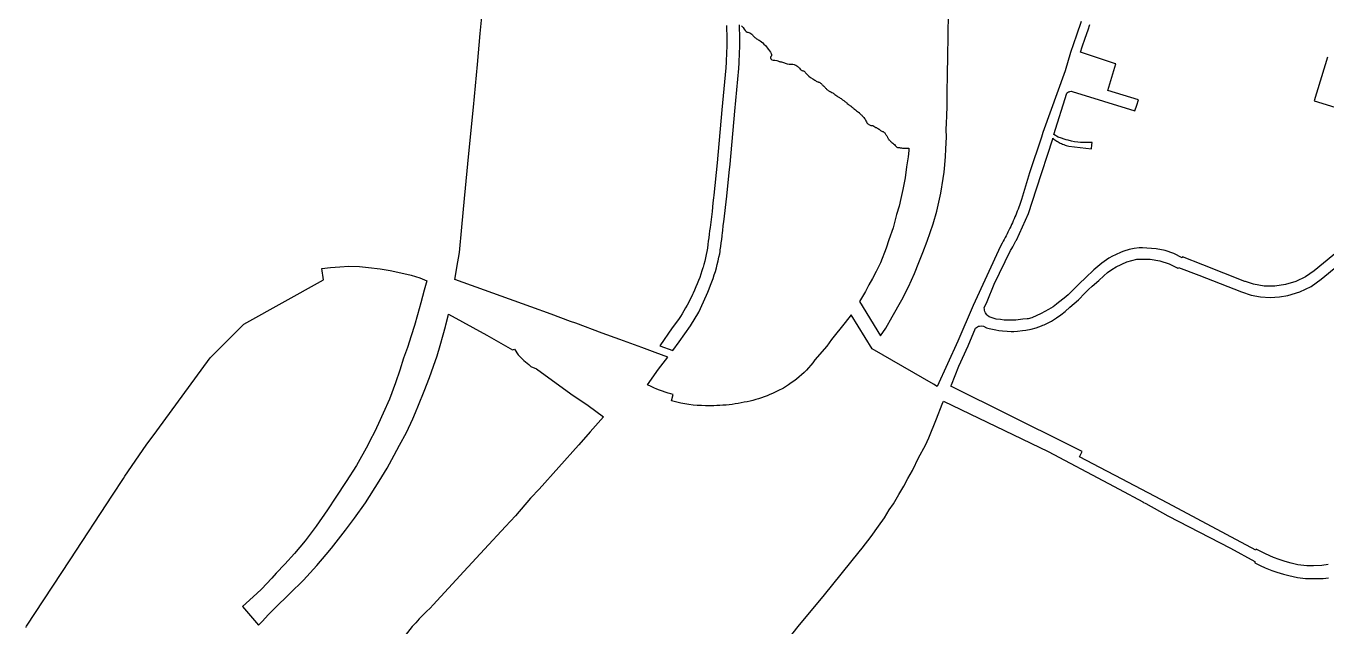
# Model space of a CAD drawing. Header units: inches. Extents: x 11258954 to 11313122, y 3645444 to 3695200.
# Drawn here: x 11285286 to 11292280, y 3659022 to 3662254 of the extents above; entities that cross this region are included whole.
import ezdxf

# ---------------------------------------------------------------- set-up
doc = ezdxf.new("R2010")
doc.units = ezdxf.units.IN
doc.header["$MEASUREMENT"] = 0
doc.layers.add('EnterpriseZone', color=103, linetype='Continuous')

msp = doc.modelspace()

# ---------------------------------------------------------------- linework, layer by layer
at = {"layer": 'EnterpriseZone'}
for points in [[(11290958.344, 3662278, 0), (11290932.875, 3662205.25, 0), (11290901.844, 3662111.0625, 0), (11290872.594, 3662014.125, 0), (11290753.125, 3661681.25, 0), (11290744.9065, 3661656.75, 0), (11290680.1875, 3661464.625, 0), (11290637.75, 3661320.5, 0), (11290634.5625, 3661310.875, 0), (11290630.875, 3661300.3125, 0), (11290627.125, 3661289.75, 0), (11290623.2815, 3661279.25, 0), (11290619.344, 3661268.75, 0), (11290615.3125, 3661258.3125, 0), (11290611.1875, 3661247.9375, 0), (11290606.969, 3661237.5625, 0), (11290602.6565, 3661227.1875, 0), (11290598.2815, 3661216.875, 0), (11290593.7815, 3661206.6875, 0), (11290589.219, 3661196.4375, 0), (11290584.5315, 3661186.25, 0), (11290579.7815, 3661176.125, 0), (11290574.9375, 3661166.0625, 0), (11290569.969, 3661155.9375, 0), (11290564.9375, 3661145.9375, 0), (11290559.875, 3661136, 0), (11290554.6875, 3661126.125, 0), (11290549.375, 3661116.1875, 0), (11290544.0315, 3661106.375, 0), (11290538.5625, 3661096.625, 0), (11290533.0315, 3661086.9375, 0), (11290524, 3661070.625, 0), (11290378.375, 3660751.375, 0), (11290295.4375, 3660558.5625, 0), (11290184.554, 3660316.0435, 0), (11290164.919, 3660327.0115, 0), (11289834.81, 3660517.8195, 0), (11289834.4445, 3660518.0305, 0), (11289834.2815, 3660518.125, 0), (11289721.5, 3660701.3125, 0), (11289688.9065, 3660660.375, 0), (11289616.6565, 3660567.75, 0), (11289590.594, 3660531.4375, 0), (11289526.469, 3660458, 0), (11289515.875, 3660443.4375, 0), (11289504.75, 3660429.5625, 0), (11289493.125, 3660416.0625, 0), (11289481.0315, 3660403, 0), (11289468.469, 3660390.375, 0), (11289455.469, 3660378.1875, 0), (11289442.0315, 3660366.5, 0), (11289428.1875, 3660355.3125, 0), (11289413.969, 3660344.625, 0), (11289399.375, 3660334.4375, 0), (11289384.4375, 3660324.75, 0), (11289357.844, 3660306.375, 0), (11289327.4375, 3660292.75, 0), (11289313.2815, 3660285.375, 0), (11289298.9065, 3660278.375, 0), (11289284.344, 3660271.75, 0), (11289269.625, 3660265.5625, 0), (11289254.75, 3660259.75, 0), (11289239.719, 3660254.3125, 0), (11289224.5315, 3660249.3125, 0), (11289209.219, 3660244.6875, 0), (11289193.7815, 3660240.5, 0), (11289178.25, 3660236.75, 0), (11289162.594, 3660233.5625, 0), (11289146.5315, 3660230.125, 0), (11289130.4065, 3660226.9375, 0), (11289114.219, 3660224.0625, 0), (11289097.969, 3660221.5, 0), (11289081.6875, 3660219.25, 0), (11289065.375, 3660217.25, 0), (11289049.0315, 3660215.5625, 0), (11289032.6565, 3660214.1875, 0), (11289016.25, 3660213.125, 0), (11288999.8125, 3660212.375, 0), (11288983.375, 3660211.9375, 0), (11288961.625, 3660211.4375, 0), (11288939.25, 3660211.5, 0), (11288916.875, 3660212.25, 0), (11288894.5315, 3660213.625, 0), (11288872.25, 3660215.6875, 0), (11288850.0315, 3660218.4375, 0), (11288827.9065, 3660221.875, 0), (11288805.9065, 3660225.9375, 0), (11288784.0315, 3660230.6875, 0), (11288756.719, 3660237.625, 0), (11288764.719, 3660272.5, 0), (11288752.8125, 3660275.6875, 0), (11288737.344, 3660280.1875, 0), (11288721.969, 3660285.0625, 0), (11288706.719, 3660290.25, 0), (11288691.594, 3660295.8125, 0), (11288676.594, 3660301.6875, 0), (11288661.719, 3660307.875, 0), (11288647, 3660314.375, 0), (11288627.719, 3660323.4375, 0), (11288686.844, 3660407.625, 0), (11288735.8735, 3660473.4925, 0), (11288667.625, 3660498.5, 0), (11288596.1565, 3660524.6875, 0), (11288477.6875, 3660568.125, 0), (11288382.875, 3660603, 0), (11288241.1875, 3660655.125, 0), (11288212.719, 3660665.625, 0), (11288108.6875, 3660703.875, 0), (11288000, 3660743.875, 0), (11287591.875, 3660891.4375, 0), (11287596.594, 3660920.75, 0), (11287602.6495, 3660955.6435, 0), (11287616.594, 3661036, 0), (11287629.375, 3661172.625, 0), (11287643.5, 3661327.0625, 0), (11287666.375, 3661568.625, 0), (11287690.875, 3661818.625, 0), (11287712.5, 3662047.0625, 0), (11287727.75, 3662213.4375, 0), (11287748.75, 3662431.25, 0)], [(11289132.5625, 3662256, 0), (11289136.5625, 3662251.375, 0), (11289140.75, 3662245.8125, 0), (11289146.3125, 3662237.8125, 0), (11289151.75, 3662230.125, 0), (11289157.0625, 3662224.1875, 0), (11289162.1565, 3662221.4375, 0), (11289166.5, 3662220.625, 0), (11289172.094, 3662219.0625, 0), (11289178.0315, 3662216.8125, 0), (11289183.375, 3662214, 0), (11289187.75, 3662210.4375, 0), (11289191.375, 3662206.3125, 0), (11289194.094, 3662202.9375, 0), (11289195.094, 3662201.6875, 0), (11289196.625, 3662200.0625, 0), (11289199.7815, 3662196.625, 0), (11289203.625, 3662193.125, 0), (11289207.25, 3662190.1875, 0), (11289210.5315, 3662187.875, 0), (11289213.375, 3662186.1875, 0), (11289217.594, 3662183.875, 0), (11289222.6875, 3662180.875, 0), (11289228.1565, 3662177.4375, 0), (11289233.4065, 3662174, 0), (11289240.469, 3662168.875, 0), (11289246.719, 3662163.625, 0), (11289253.219, 3662157.375, 0), (11289261, 3662149.375, 0), (11289267.3125, 3662142.25, 0), (11289272.219, 3662135.75, 0), (11289276.0315, 3662130.125, 0), (11289279.0315, 3662125.5625, 0), (11289282.8125, 3662120.6875, 0), (11289287.719, 3662114.375, 0), (11289292.094, 3662107.375, 0), (11289294.25, 3662100.5625, 0), (11289294.1875, 3662098.5, 0), (11289293.75, 3662096.3125, 0), (11289292.875, 3662094, 0), (11289292.7815, 3662093.8125, 0), (11289291.625, 3662091.3125, 0), (11289290.6875, 3662089.625, 0), (11289290.219, 3662088.8125, 0), (11289288.844, 3662086.5625, 0), (11289287.9065, 3662084.75, 0), (11289287.844, 3662083.5, 0), (11289288.25, 3662082.5625, 0), (11289288.75, 3662081.125, 0), (11289289.344, 3662079.5625, 0), (11289290.0315, 3662077.9375, 0), (11289295.375, 3662072.3125, 0), (11289302.844, 3662070.625, 0), (11289311.844, 3662070.1875, 0), (11289321.844, 3662068.3125, 0), (11289326.9065, 3662066.5625, 0), (11289331.4065, 3662065.0625, 0), (11289335.219, 3662063.875, 0), (11289338.25, 3662063.125, 0), (11289342.219, 3662062.375, 0), (11289347.375, 3662061.25, 0), (11289353.0315, 3662059.9375, 0), (11289358.469, 3662058.3125, 0), (11289363.25, 3662056.5, 0), (11289367.6875, 3662054.5625, 0), (11289372.4375, 3662052.6875, 0), (11289378.094, 3662050.9375, 0), (11289389.125, 3662049.125, 0), (11289399.469, 3662048.625, 0), (11289408.344, 3662048.4375, 0), (11289414.9065, 3662047.5, 0), (11289418.8125, 3662045.875, 0), (11289423.875, 3662043.25, 0), (11289429.25, 3662040.125, 0), (11289434.125, 3662036.875, 0), (11289436.75, 3662034.875, 0), (11289439.1875, 3662032.75, 0), (11289441.719, 3662030.25, 0), (11289444.719, 3662027.0625, 0), (11289448.344, 3662022.9375, 0), (11289451.469, 3662019.3125, 0), (11289454.25, 3662016.5625, 0), (11289456.75, 3662015.3125, 0), (11289459.1875, 3662014.8125, 0), (11289462.4065, 3662013.9375, 0), (11289465.844, 3662012.6875, 0), (11289468.9375, 3662011.0625, 0), (11289470.9375, 3662009.5, 0), (11289472.594, 3662007.6875, 0), (11289474.25, 3662005.625, 0), (11289476.1565, 3662003.25, 0), (11289479.219, 3661999.6875, 0), (11289482.0315, 3661996.4375, 0), (11289484.5315, 3661993.6875, 0), (11289486.75, 3661991.5, 0), (11289494.375, 3661985.125, 0), (11289504.0315, 3661978, 0), (11289515.0625, 3661970.4375, 0), (11289526.7815, 3661962.625, 0), (11289530.125, 3661960.4375, 0), (11289533.75, 3661958.3125, 0), (11289537.9375, 3661956.1875, 0), (11289543, 3661954.0625, 0), (11289544.5625, 3661953.5625, 0), (11289546.969, 3661952.75, 0), (11289550.5625, 3661951.75, 0), (11289553.5315, 3661950.875, 0), (11289555.594, 3661949.8125, 0), (11289557.844, 3661947.75, 0), (11289560.6875, 3661944.8125, 0), (11289563.7815, 3661941.5, 0), (11289566.8125, 3661938.25, 0), (11289569.4375, 3661935.625, 0), (11289571.969, 3661933.1875, 0), (11289574.6875, 3661930.625, 0), (11289577.8125, 3661927.4375, 0), (11289581.3125, 3661923.6875, 0), (11289584.375, 3661920.3125, 0), (11289587, 3661917.4375, 0), (11289589.0315, 3661915.4375, 0), (11289591.2815, 3661913.5625, 0), (11289594.4065, 3661911, 0), (11289597.9375, 3661908.3125, 0), (11289601.4375, 3661905.8125, 0), (11289603.969, 3661904.1875, 0), (11289606.469, 3661902.75, 0), (11289609.125, 3661901.3125, 0), (11289612.25, 3661899.625, 0), (11289617.719, 3661896.75, 0), (11289622.625, 3661894.1875, 0), (11289626.875, 3661891.875, 0), (11289630.25, 3661889.625, 0), (11289634.1565, 3661886.5, 0), (11289638.9065, 3661882.5625, 0), (11289644.0315, 3661878.5, 0), (11289649.0625, 3661874.8125, 0), (11289652.125, 3661872.875, 0), (11289655.219, 3661871.0625, 0), (11289658.594, 3661869.125, 0), (11289662.469, 3661866.8125, 0), (11289667.5625, 3661863.5625, 0), (11289671.969, 3661860.5, 0), (11289675.7815, 3661857.8125, 0), (11289679.094, 3661855.375, 0), (11289681.9065, 3661853.375, 0), (11289685.25, 3661851, 0), (11289688.6875, 3661848.5, 0), (11289691.9065, 3661846, 0), (11289694.969, 3661843.25, 0), (11289697.844, 3661840.5, 0), (11289701.094, 3661837.4375, 0), (11289705.3125, 3661833.75, 0), (11289709.5, 3661830.5, 0), (11289713.125, 3661827.9375, 0), (11289716.1875, 3661825.875, 0), (11289718.719, 3661824.1875, 0), (11289721.125, 3661822.375, 0), (11289724.0625, 3661820, 0), (11289727.219, 3661817.3125, 0), (11289730.3125, 3661814.75, 0), (11289733.75, 3661811.9375, 0), (11289737.0625, 3661809.375, 0), (11289740.6875, 3661806.625, 0), (11289745.125, 3661803.375, 0), (11289751.344, 3661798.9375, 0), (11289756.8125, 3661795.0625, 0), (11289761.219, 3661791.625, 0), (11289764.1565, 3661788.75, 0), (11289765.594, 3661787.0625, 0), (11289767.594, 3661784.8125, 0), (11289769.9375, 3661782.375, 0), (11289772.344, 3661779.9375, 0), (11289775.5625, 3661776.9375, 0), (11289778.625, 3661774.25, 0), (11289781.7815, 3661771.375, 0), (11289785.344, 3661767.9375, 0), (11289790.25, 3661762.5625, 0), (11289794.3125, 3661757.375, 0), (11289797.4065, 3661752.5625, 0), (11289799.375, 3661748.3125, 0), (11289801.125, 3661744.25, 0), (11289803.719, 3661739.375, 0), (11289806.844, 3661734.3125, 0), (11289810.1875, 3661729.875, 0), (11289812.1875, 3661727.75, 0), (11289814.4065, 3661725.875, 0), (11289817.0625, 3661724.125, 0), (11289820.375, 3661722.3125, 0), (11289824.1875, 3661720.8125, 0), (11289827.6875, 3661720, 0), (11289830.8125, 3661719.75, 0), (11289833.375, 3661719.6875, 0), (11289838.125, 3661718.625, 0), (11289843.7815, 3661716.0625, 0), (11289849.6875, 3661712.75, 0), (11289855.1875, 3661709.3125, 0), (11289857.594, 3661707.75, 0), (11289859.9375, 3661706.25, 0), (11289862.4375, 3661704.75, 0), (11289865.219, 3661703.0625, 0), (11289867.094, 3661702, 0), (11289868.8125, 3661701, 0), (11289870.344, 3661700.0625, 0), (11289871.625, 3661699.25, 0), (11289874.1875, 3661697.25, 0), (11289877.1875, 3661694.75, 0), (11289880.5, 3661692.1875, 0), (11289884.0315, 3661690.0625, 0), (11289887.4375, 3661688.625, 0), (11289890.844, 3661687.4375, 0), (11289894.1875, 3661686.125, 0), (11289897.4375, 3661684.25, 0), (11289900.219, 3661681.75, 0), (11289902.594, 3661678.875, 0), (11289904.5, 3661675.9375, 0), (11289905.844, 3661673.4375, 0), (11289907.8125, 3661670.375, 0), (11289910.594, 3661666.9375, 0), (11289913.5625, 3661663.25, 0), (11289916.0315, 3661659.4375, 0), (11289917.094, 3661657.1875, 0), (11289917.9375, 3661654.875, 0), (11289918.875, 3661652.4375, 0), (11289920.0315, 3661649.875, 0), (11289921.5315, 3661647.3125, 0), (11289923.1875, 3661644.9375, 0), (11289924.8125, 3661643, 0), (11289926.25, 3661641.625, 0), (11289928.4065, 3661639.5625, 0), (11289931, 3661636.75, 0), (11289933.875, 3661633.625, 0), (11289936.844, 3661630.625, 0), (11289941.0625, 3661627, 0), (11289945.25, 3661623.9375, 0), (11289949.5315, 3661620.625, 0), (11289954.0625, 3661616.4375, 0), (11289958.844, 3661611.0625, 0), (11289963.5, 3661605.6875, 0), (11289967.6565, 3661602, 0), (11289970.875, 3661601.4375, 0), (11289972.25, 3661601.75, 0), (11289974.2815, 3661601.75, 0), (11289976.6565, 3661601.4375, 0), (11289979.094, 3661601, 0), (11289982.625, 3661600.3125, 0), (11289985.8125, 3661599.625, 0), (11289988.875, 3661599, 0), (11289992.094, 3661598.4375, 0), (11289998.125, 3661597.625, 0), (11290004.375, 3661597, 0), (11290010, 3661596.75, 0), (11290014.094, 3661596.8125, 0), (11290017.9065, 3661597, 0), (11290023.094, 3661597.0625, 0), (11290029.1875, 3661596.9375, 0), (11290032.6875, 3661596.875, 0), (11290031.5625, 3661585.5625, 0), (11290028.125, 3661550.8125, 0), (11290020.3125, 3661497.375, 0), (11290011.5, 3661438.3125, 0), (11289998.9065, 3661374.4375, 0), (11289989.875, 3661326.4375, 0), (11289979.6875, 3661285.8125, 0), (11289966.2815, 3661240.375, 0), (11289947.875, 3661168.3125, 0), (11289925.0625, 3661103.6875, 0), (11289910.0315, 3661059.0625, 0), (11289880.219, 3660980.4375, 0), (11289856.4065, 3660933.75, 0), (11289837.219, 3660895.6875, 0), (11289817.344, 3660861.8125, 0), (11289808.0315, 3660843.5, 0), (11289798.25, 3660825.4375, 0), (11289788.0315, 3660807.625, 0), (11289777.344, 3660790.0625, 0), (11289766.219, 3660772.75, 0), (11289879.9865, 3660587.961, 0), (11289909.0315, 3660628.5625, 0), (11289941.844, 3660690.25, 0), (11289994.5, 3660781.0625, 0), (11290030.3125, 3660850.9375, 0), (11290061.9375, 3660922.75, 0), (11290086.1565, 3660983, 0), (11290107.969, 3661036.875, 0), (11290130.969, 3661097.6875, 0), (11290146.7815, 3661143.6875, 0), (11290163.1875, 3661189.9375, 0), (11290182, 3661259, 0), (11290203.4375, 3661355.0625, 0), (11290216.25, 3661434.9375, 0), (11290221.844, 3661468.125, 0), (11290225.25, 3661507.5625, 0), (11290229.25, 3661551.8125, 0), (11290231.0625, 3661592.625, 0), (11290232.844, 3661626.4375, 0), (11290233.6565, 3661656.625, 0), (11290233.4375, 3661697.5, 0), (11290234.0625, 3661732.5, 0), (11290235.4375, 3661771.5, 0), (11290237.844, 3661822.5625, 0), (11290238.0625, 3661882.8125, 0), (11290240.4065, 3662008.125, 0), (11290241.6875, 3662078.125, 0), (11290244.25, 3662214.8125, 0), (11290246.25, 3662416.4375, 0)], [(11289051.094, 3662257.1875, 0), (11289051.594, 3662246.8125, 0), (11289052.0315, 3662236.4375, 0), (11289052.4065, 3662226.125, 0), (11289052.6875, 3662215.75, 0), (11289052.9375, 3662205.375, 0), (11289053.125, 3662195.125, 0), (11289053.219, 3662184.8125, 0), (11289053.25, 3662174.4375, 0), (11289053.219, 3662164.0625, 0), (11289053.125, 3662153.75, 0), (11289052.969, 3662143.375, 0), (11289052.75, 3662133, 0), (11289052.469, 3662122.6875, 0), (11289052.1565, 3662112.3125, 0), (11289051.75, 3662102, 0), (11289051.25, 3662091.6875, 0), (11289050.719, 3662081.3125, 0), (11289050.094, 3662071, 0), (11289049.4375, 3662060.625, 0), (11289047.469, 3662028.6875, 0), (11289026.0315, 3661803.1875, 0), (11289001.0315, 3661518.25, 0), (11288983, 3661345.3125, 0), (11288981.625, 3661330.3125, 0), (11288979.0625, 3661303.0625, 0), (11288973.969, 3661256.125, 0), (11288963.25, 3661170.8125, 0), (11288961.0315, 3661152.3125, 0), (11288958.75, 3661133.8125, 0), (11288956.375, 3661115.3125, 0), (11288953.9375, 3661096.8125, 0), (11288951.4375, 3661078.375, 0), (11288948.8125, 3661059.875, 0), (11288946.125, 3661041.3125, 0), (11288942.7815, 3661024.9375, 0), (11288938.8125, 3661007.125, 0), (11288934.5, 3660989.375, 0), (11288929.7815, 3660971.75, 0), (11288925.594, 3660957.1875, 0), (11288924.75, 3660954.1875, 0), (11288919.375, 3660936.6875, 0), (11288913.6565, 3660919.375, 0), (11288907.594, 3660902.1875, 0), (11288901.1565, 3660885.0625, 0), (11288894.4065, 3660868.125, 0), (11288887.1565, 3660850.875, 0), (11288880.0315, 3660834.25, 0), (11288872.6565, 3660817.875, 0), (11288868.719, 3660809.5, 0), (11288865, 3660801.625, 0), (11288857.0315, 3660785.5, 0), (11288848.8125, 3660769.4375, 0), (11288840.3125, 3660753.625, 0), (11288831.5625, 3660737.875, 0), (11288822.5315, 3660722.375, 0), (11288813.219, 3660706.9375, 0), (11288803.625, 3660691.6875, 0), (11288793.625, 3660676.375, 0), (11288759.9065, 3660630.9375, 0), (11288692.738, 3660534.541, 0), (11288762.3355, 3660509.0395, 0), (11288797.3125, 3660556, 0), (11288858.6565, 3660641.625, 0), (11288902.125, 3660714.75, 0), (11288944.094, 3660806.125, 0), (11288951.5315, 3660823.4375, 0), (11288959.1565, 3660841.5, 0), (11288966.469, 3660859.8125, 0), (11288973.344, 3660878.1875, 0), (11288979.9065, 3660896.75, 0), (11288986.0625, 3660915.4375, 0), (11288991.875, 3660934.1875, 0), (11288997.2815, 3660953.125, 0), (11289002.3125, 3660972.125, 0), (11289007, 3660991.25, 0), (11289011.2815, 3661010.4375, 0), (11289015.094, 3661029.375, 0), (11289016.7815, 3661040.6875, 0), (11289018.125, 3661050, 0), (11289020.75, 3661068.75, 0), (11289023.3125, 3661087.5625, 0), (11289025.8125, 3661106.3125, 0), (11289028.1875, 3661125.0625, 0), (11289030.5315, 3661143.8125, 0), (11289031.625, 3661153.1875, 0), (11289034.4375, 3661181.3125, 0), (11289037.0315, 3661200.3125, 0), (11289052.6875, 3661338.4375, 0), (11289066, 3661466.1875, 0), (11289070.719, 3661511.625, 0), (11289095.719, 3661796.6875, 0), (11289117.25, 3662025.125, 0), (11289119.25, 3662055.875, 0), (11289119.969, 3662066.625, 0), (11289120.594, 3662077.4375, 0), (11289121.1875, 3662088.1875, 0), (11289121.6875, 3662099, 0), (11289122.094, 3662109.8125, 0), (11289122.469, 3662120.5625, 0), (11289122.75, 3662131.375, 0), (11289122.969, 3662142.125, 0), (11289123.125, 3662152.875, 0), (11289123.219, 3662163.6875, 0), (11289123.25, 3662174.4375, 0), (11289123.219, 3662185.1875, 0), (11289123.125, 3662196, 0), (11289122.9375, 3662206.875, 0), (11289122.6875, 3662217.625, 0), (11289122.344, 3662228.375, 0), (11289121.969, 3662239.1875, 0), (11289121.5315, 3662249.9375, 0), (11289121.0315, 3662260.6875, 0)], [(11292543.348, 3661210.5865, 0), (11292211.269, 3660938.1375, 0), (11292164.0555, 3660905.1943, 0), (11292112.3021, 3660879.9762, 0), (11292057.2624, 3660863.0941, 0), (11292000.2698, 3660854.957, 0), (11291942.7048, 3660855.7619, 0), (11291885.962, 3660865.4895, 0), (11291841.676, 3660879.6995, 0), (11291839.331, 3660880.6185, 0), (11291612.3475, 3660969.5445, 0), (11291503.9095, 3661012.024, 0), (11291502.1795, 3661007.668, 0), (11291502.173, 3661007.6565, 0), (11291457.5121, 3661030.0543, 0), (11291410.2993, 3661046.4009, 0), (11291361.3504, 3661056.414, 0), (11291311.511, 3661059.9205, 0), (11291288.5315, 3661060.375, 0), (11291270.5, 3661060.375, 0), (11291242.6875, 3661056.6875, 0), (11291216.4065, 3661051.375, 0), (11291188.5315, 3661043.5, 0), (11291172.969, 3661037.875, 0), (11291143.4375, 3661024.375, 0), (11291127.875, 3661016.5, 0), (11291107.375, 3661005.25, 0), (11291070.5, 3660979.4375, 0), (11291048.344, 3660961.4375, 0), (11291027.2815, 3660942.4375, 0), (11290981.9375, 3660899.9375, 0), (11290949.9065, 3660869.125, 0), (11290919.9065, 3660839.3125, 0), (11290888.0625, 3660808.875, 0), (11290866.469, 3660790.6875, 0), (11290836.6565, 3660766.6875, 0), (11290825.3125, 3660757.9375, 0), (11290807.4375, 3660744.0625, 0), (11290783.594, 3660730.25, 0), (11290743.969, 3660707.25, 0), (11290693.1565, 3660685.1875, 0), (11290673.75, 3660680, 0), (11290667.8125, 3660679.3125, 0), (11290645.719, 3660676.625, 0), (11290607.6875, 3660671.8125, 0), (11290573.0625, 3660671.8125, 0), (11290544.25, 3660672.1875, 0), (11290524.0315, 3660675, 0), (11290501.4375, 3660677.625, 0), (11290480.219, 3660684.4375, 0), (11290464.594, 3660690.25, 0), (11290455.719, 3660696.625, 0), (11290451.1875, 3660701.5, 0), (11290447.2815, 3660706.5625, 0), (11290444.1875, 3660711.8125, 0), (11290440.75, 3660719.5, 0), (11290439.094, 3660726.1875, 0), (11290438.25, 3660732, 0), (11290437.8125, 3660737.9375, 0), (11290452.594, 3660773.0625, 0), (11290491.375, 3660865, 0), (11290579.1875, 3661046.9375, 0), (11290584.969, 3661056.9375, 0), (11290590.8125, 3661067.125, 0), (11290596.5315, 3661077.375, 0), (11290602.1875, 3661087.6875, 0), (11290607.6875, 3661098, 0), (11290610.2815, 3661102.9375, 0), (11290675.1085, 3661246.6035, 0), (11290717.5385, 3661378.2895, 0), (11290805.5845, 3661647.635, 0), (11290806.3455, 3661650.272, 0), (11290811.6665, 3661646.0025, 0), (11290817.1305, 3661641.918, 0), (11290822.7315, 3661638.0235, 0), (11290828.463, 3661634.3235, 0), (11290834.318, 3661630.8225, 0), (11290840.29, 3661627.5245, 0), (11290846.3715, 3661624.4335, 0), (11290852.5555, 3661621.553, 0), (11290858.835, 3661618.8865, 0), (11290865.202, 3661616.437, 0), (11290871.6495, 3661614.2075, 0), (11290878.1695, 3661612.2005, 0), (11290884.755, 3661610.419, 0), (11290891.3975, 3661608.864, 0), (11291014.75, 3661594.4375, 0), (11291016.094, 3661615.0625, 0), (11291016.9065, 3661627.3125, 0), (11290955.719, 3661628.4375, 0), (11290941.3125, 3661629.8125, 0), (11290923.5, 3661631.25, 0), (11290906.6875, 3661635.0625, 0), (11290889.2815, 3661639.4375, 0), (11290878.2815, 3661642.0625, 0), (11290866.6565, 3661646.25, 0), (11290853.0625, 3661651.25, 0), (11290835.0315, 3661656.875, 0), (11290812.219, 3661670.625, 0), (11290881.958, 3661893.4915, 0), (11290885.25, 3661896.4375, 0), (11290890.344, 3661899.5625, 0), (11290894.0625, 3661901.1875, 0), (11290898.344, 3661902.75, 0), (11290903.9315, 3661903.713, 0), (11290909.7105, 3661902.879, 0), (11291247.911, 3661798.9085, 0), (11291257.638, 3661828.98, 0), (11291266.881, 3661857.553, 0), (11291101.267, 3661907.7705, 0), (11291145.4065, 3662050.875, 0), (11291142.6565, 3662051.6875, 0), (11290955.219, 3662113.3125, 0), (11290964.7815, 3662142.375, 0), (11290980.1875, 3662189.125, 0), (11290995.75, 3662233.5, 0), (11291005.9065, 3662262.5, 0)], [(11292282.594, 3662086.5625, 0), (11292211.9065, 3661852.6875, 0), (11292392.875, 3661795.75, 0)], [(11292286.6875, 3659357.625, 0), (11292252.4375, 3659351.625, 0), (11292207.9065, 3659350.75, 0), (11292172.375, 3659350.3125, 0), (11292123.5625, 3659356.3125, 0), (11292088.4375, 3659364.875, 0), (11292056.1565, 3659373.8125, 0), (11292022.5315, 3659384.625, 0), (11291992.5315, 3659396.0625, 0), (11291950.344, 3659414.25, 0), (11291898.7815, 3659439.9375, 0), (11291897.58, 3659434.4445, 0), (11291424.8125, 3659687.3125, 0), (11291142.0625, 3659836.4375, 0), (11291097.4375, 3659859.9375, 0), (11290950.0155, 3659937.604, 0), (11290963.882, 3659965.0695, 0), (11290896.625, 3660000, 0), (11290257.375, 3660317.25, 0), (11290260.5625, 3660324, 0), (11290300.9065, 3660424.5, 0), (11290350.375, 3660534.4375, 0), (11290391.1875, 3660629.3125, 0), (11290395.969, 3660633.5, 0), (11290401.219, 3660636.6875, 0), (11290406.875, 3660638.9375, 0), (11290412.219, 3660640.375, 0), (11290422.1565, 3660640.9375, 0), (11290433.094, 3660639.125, 0), (11290450, 3660631.5625, 0), (11290464.4065, 3660626.75, 0), (11290481.219, 3660623.1875, 0), (11290499.0315, 3660619.5625, 0), (11290515.844, 3660616.375, 0), (11290535.594, 3660614.4375, 0), (11290560.0625, 3660612.375, 0), (11290581.875, 3660611.75, 0), (11290597.2815, 3660611.9375, 0), (11290615.75, 3660612.9375, 0), (11290642.6565, 3660615.9375, 0), (11290660.219, 3660618.1875, 0), (11290689.1565, 3660624.375, 0), (11290715.75, 3660631.5625, 0), (11290744.594, 3660641.5625, 0), (11290752.2815, 3660644.75, 0), (11290759.2955, 3660647.694, 0), (11290770, 3660652.1875, 0), (11290799.8125, 3660667.1875, 0), (11290826.625, 3660684.4375, 0), (11290849.6565, 3660701.625, 0), (11290873.0625, 3660719.25, 0), (11290898.469, 3660741.4375, 0), (11290943.5, 3660781.6875, 0), (11290978.5315, 3660817.5, 0), (11290998.742, 3660836.5855, 0), (11291018.375, 3660855.125, 0), (11291052.969, 3660885.125, 0), (11291079.8125, 3660909.9375, 0), (11291101, 3660929, 0), (11291122.844, 3660944.5625, 0), (11291146.4375, 3660959.1875, 0), (11291204.875, 3660985, 0), (11291258.719, 3661000, 0), (11291282.125, 3661000.25, 0), (11291295.001, 3661000.112, 0), (11291311.25, 3660999.94, 0), (11291329.133, 3660999.324, 0), (11291381.4228, 3660991.826, 0), (11291431.7531, 3660975.7854, 0), (11291478.7385, 3660951.644, 0), (11291479.692, 3660951.047, 0), (11291481.7625, 3660956.261, 0), (11291590.4565, 3660913.677, 0), (11291819.7945, 3660823.8365, 0), (11291872.6045, 3660806.983, 0), (11291922.8806, 3660797.5775, 0), (11291973.918, 3660794.2103, 0), (11292024.994, 3660796.929, 0), (11292070.3385, 3660804.536, 0), (11292134.3055, 3660824.1561, 0), (11292194.4534, 3660853.4643, 0), (11292249.325, 3660891.7505, 0), (11292537.8775, 3661128.489, 0)], [(11285285.5355, 3659018.6761, 0), (11285286.9041, 3659022.8125, 0), (11285288.97, 3659026.6485, 0), (11285522.8125, 3659382.4665, 0), (11285751.2725, 3659730.095, 0), (11285809.094, 3659820.25, 0), (11285817.0315, 3659832.3125, 0), (11285931.3125, 3660000, 0), (11285989.594, 3660077.625, 0), (11286276.1565, 3660469.3125, 0), (11286457.4065, 3660650.3125, 0), (11286885.75, 3660888.625, 0), (11286875.125, 3660949.625, 0), (11286922.25, 3660955.0625, 0), (11286973.5, 3660959.4375, 0), (11287020.875, 3660962.0625, 0), (11287078.25, 3660960.25, 0), (11287126.75, 3660956.0625, 0), (11287188.875, 3660947.4375, 0), (11287242.5, 3660938.625, 0), (11287300.25, 3660926.8125, 0), (11287356.125, 3660913.8125, 0), (11287403.25, 3660899, 0), (11287440.5, 3660883.875, 0), (11287426.875, 3660834.3125, 0), (11287426.5, 3660832.8125, 0), (11287408.875, 3660765.625, 0), (11287390.125, 3660701.25, 0), (11287373.5, 3660643.625, 0), (11287355.5, 3660587, 0), (11287336.125, 3660524.625, 0), (11287315.875, 3660467.25, 0), (11287295.875, 3660402.4375, 0), (11287272.875, 3660335, 0), (11287239.25, 3660246.25, 0), (11287205.5, 3660172, 0), (11287180.875, 3660116.8125, 0), (11287158.875, 3660069.4375, 0), (11287136.75, 3660026.8125, 0), (11287123.75, 3660000, 0), (11287062.094, 3659890.625, 0), (11287007.344, 3659804.5, 0), (11286951.1565, 3659719.0625, 0), (11286906.8125, 3659652.3125, 0), (11286845.5625, 3659563.8125, 0), (11286787.1565, 3659485.875, 0), (11286728.219, 3659416.9375, 0), (11286677.125, 3659358.875, 0), (11286631.2815, 3659310.8125, 0), (11286606.625, 3659284.8125, 0), (11286550.969, 3659225.5, 0), (11286526.3125, 3659201.0625, 0), (11286450.219, 3659131.75, 0), (11286535.75, 3659032.25, 0), (11286556.7815, 3659053.25, 0), (11286587.625, 3659087.3125, 0), (11286622.25, 3659121.5625, 0), (11286703.3125, 3659201.125, 0), (11286776.7815, 3659274.3125, 0), (11286849.594, 3659352.75, 0), (11286899.25, 3659412.1875, 0), (11286928.6875, 3659445.25, 0), (11287003.875, 3659542.9375, 0), (11287052.4375, 3659607.1875, 0), (11287111.6565, 3659689.9375, 0), (11287184.8125, 3659806.4375, 0), (11287227.4375, 3659875.8125, 0), (11287264.1565, 3659946.5, 0), (11287294.125, 3660000, 0), (11287331.25, 3660067.4375, 0), (11287365.75, 3660142, 0), (11287380.25, 3660175.875, 0), (11287396.5, 3660214, 0), (11287426.5, 3660290, 0), (11287454.5, 3660363.4375, 0), (11287476.75, 3660425, 0), (11287495.5, 3660481, 0), (11287511.5, 3660536.4375, 0), (11287528.5, 3660593.625, 0), (11287541.375, 3660638.4375, 0), (11287543.5, 3660647.6875, 0), (11287554.5, 3660695.625, 0), (11287557, 3660704.9375, 0), (11287762.875, 3660590.625, 0), (11287900.5, 3660512.625, 0), (11287912.375, 3660516.8125, 0), (11287932.375, 3660486, 0), (11287962.75, 3660455, 0), (11287988.125, 3660433, 0), (11288000, 3660423.25, 0), (11288030.4065, 3660410.8125, 0), (11288215.344, 3660276.5625, 0), (11288307.1875, 3660212.375, 0), (11288391.07, 3660151.4335, 0), (11288318.55, 3660070.5225, 0), (11288257.301, 3660002.081, 0), (11288255.4795, 3660000, 0), (11288044.174, 3659763.7415, 0), (11288000, 3659715.5665, 0), (11287998.302, 3659713.715, 0), (11287917.25, 3659620.1875, 0), (11287864.125, 3659562.3125, 0), (11287750.719, 3659439.9375, 0), (11287640.219, 3659320.6875, 0), (11287473.719, 3659141.0625, 0), (11287457.625, 3659123.6875, 0), (11287438.594, 3659105.25, 0), (11287418.9065, 3659085.4375, 0), (11287399.5625, 3659065.3125, 0), (11287380.594, 3659044.8125, 0), (11287362, 3659024, 0), (11287324.2815, 3658975.6875, 0)], [(11289376.625, 3658947.8125, 0), (11289437.844, 3659023.4375, 0), (11289578.094, 3659194.5, 0), (11289765.375, 3659426.625, 0), (11289780.458, 3659446.003, 0), (11289829.4065, 3659509, 0), (11289869.75, 3659564.5, 0), (11289901.7815, 3659609.0625, 0), (11289926.719, 3659651, 0), (11289948.875, 3659684.9375, 0), (11289978.375, 3659733.875, 0), (11290004.969, 3659778.3125, 0), (11290027.469, 3659820.25, 0), (11290051.094, 3659863.875, 0), (11290053.0315, 3659867.75, 0), (11290084.469, 3659931.25, 0), (11290121.594, 3660000, 0), (11290139.375, 3660040, 0), (11290180.4375, 3660140.5625, 0), (11290211.969, 3660221.0625, 0), (11290218.9375, 3660235.875, 0), (11290780.408, 3659965.2455, 0), (11291105.0555, 3659793.7165, 0), (11291162.4245, 3659763.405, 0), (11291290.0335, 3659694.0115, 0), (11291290.575, 3659693.921, 0), (11291290.7625, 3659693.8585, 0), (11291306.456, 3659685.1595, 0), (11291423.7815, 3659620.125, 0), (11291761.5315, 3659445.25, 0), (11291892.3965, 3659373.2505, 0), (11291891.5085, 3659366.9445, 0), (11291899.3125, 3659362.4375, 0), (11291920.594, 3659352.8125, 0), (11291948.344, 3659340.25, 0), (11291983.969, 3659326.3125, 0), (11292011.344, 3659317, 0), (11292046.1565, 3659306.25, 0), (11292075.344, 3659298, 0), (11292121.844, 3659286.9375, 0), (11292163.8125, 3659281.8125, 0), (11292227.5625, 3659281.625, 0), (11292259.5625, 3659282.4375, 0), (11292288.375, 3659286.4375, 0)]]:
    msp.add_polyline3d(points, dxfattribs=at)

doc.saveas('drawing.dxf')
